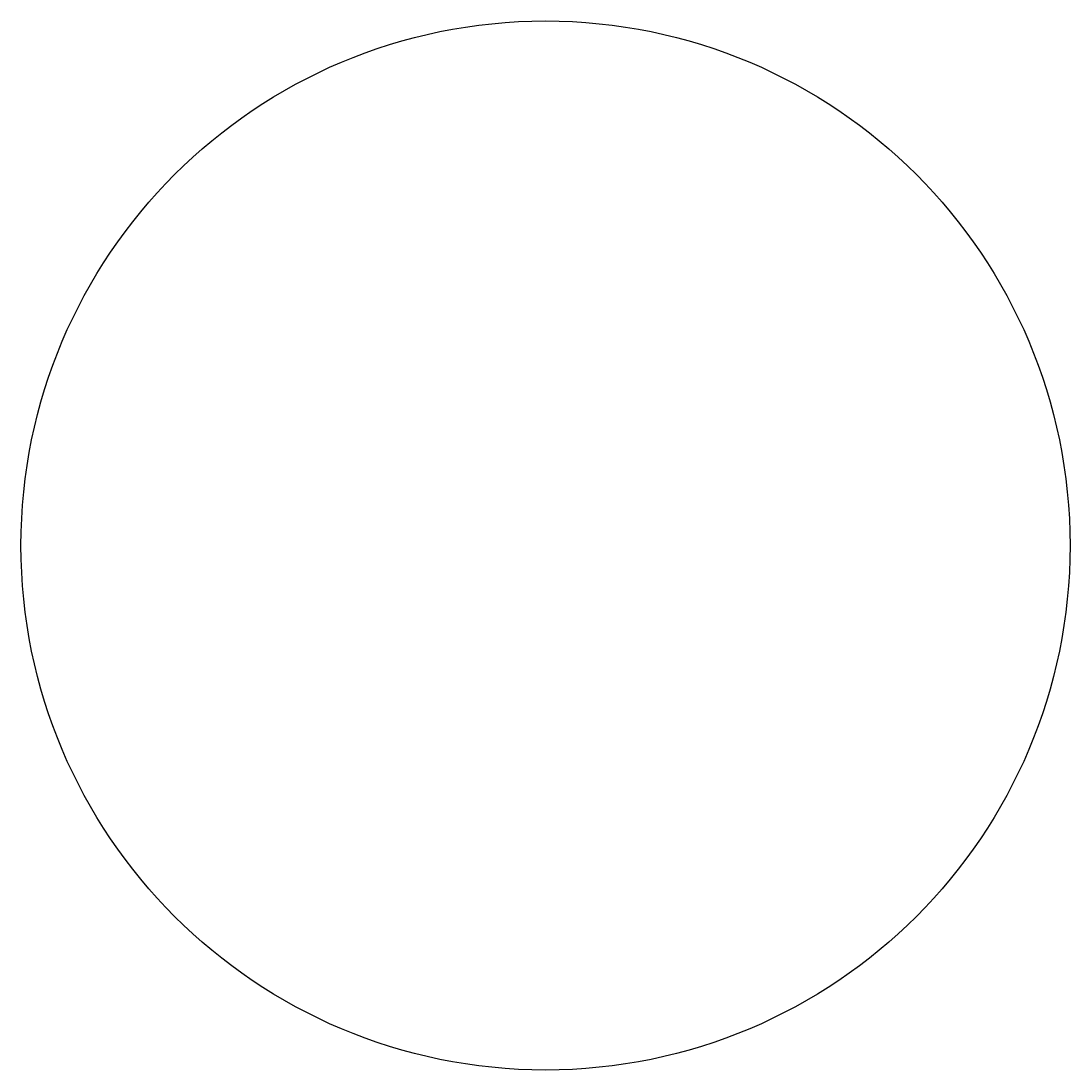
# Model space of a CAD drawing. Header units: metres. Extents: x -274 to -246, y -65.7 to -37.7.
import ezdxf

# ---------------------------------------------------------------- set-up
doc = ezdxf.new("R2010")
doc.units = ezdxf.units.M

msp = doc.modelspace()

# ---------------------------------------------------------------- linework, layer by layer
msp.add_circle((-259.987, -51.653), 14)

doc.saveas('drawing.dxf')
